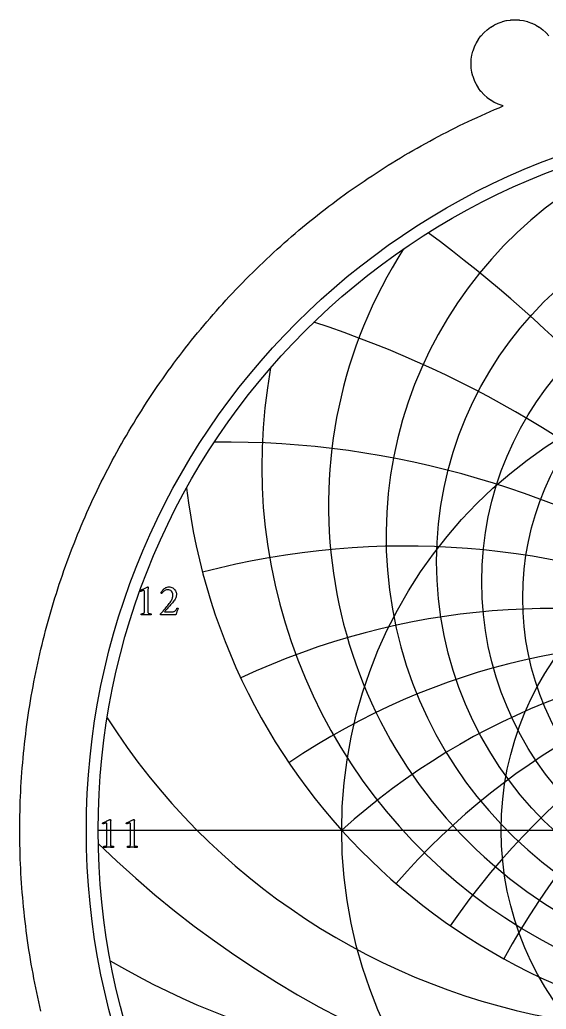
# Model space of a CAD drawing. Header units: millimetres. Extents: x -50 to 50, y -50 to 64.
# Drawn here: x -50 to -16.4, y -11.4 to 51.7 of the extents above; entities that cross this region are included whole.
import ezdxf

# ---------------------------------------------------------------- set-up
doc = ezdxf.new("R2010")
doc.units = ezdxf.units.MM
for name, color, linetype in [('CUT_OUTER', 1, 'Continuous'), ('ENGRAVE', 7, 'Continuous'), ('ENGRAVE_FINE', 8, 'Continuous'), ('GUIDE', 3, 'Continuous'), ('TEXT', 5, 'Continuous')]:
    doc.layers.add(name, color=color, linetype=linetype)

msp = doc.modelspace()

# ---------------------------------------------------------------- linework, layer by layer
at = {"layer": 'CUT_OUTER'}
msp.add_lwpolyline([(-48.647, -11.5529), (-48.717, -11.2542), (-48.7851, -10.9551), (-48.8514, -10.6555), (-48.9159, -10.3556), (-48.9785, -10.0552), (-49.0393, -9.7545), (-49.0982, -9.4534), (-49.1553, -9.152), (-49.2105, -8.8502), (-49.2639, -8.5481), (-49.3154, -8.2457), (-49.3651, -7.9429), (-49.4129, -7.6399), (-49.4588, -7.3365), (-49.5029, -7.0329), (-49.5451, -6.729), (-49.5855, -6.4249), (-49.624, -6.1205), (-49.6606, -5.8159), (-49.6953, -5.5111), (-49.7282, -5.2061), (-49.7592, -4.9009), (-49.7884, -4.5954), (-49.8156, -4.2899), (-49.841, -3.9841), (-49.8645, -3.6782), (-49.8862, -3.3722), (-49.9059, -3.066), (-49.9238, -2.7598), (-49.9398, -2.4534), (-49.9539, -2.1469), (-49.9661, -1.8404), (-49.9765, -1.5337), (-49.9849, -1.2271), (-49.9915, -0.9203), (-49.9962, -0.6136), (-49.9991, -0.3068), (-50, 0), (-49.9991, 0.3068), (-49.9962, 0.6136), (-49.9915, 0.9203), (-49.9849, 1.2271), (-49.9765, 1.5337), (-49.9661, 1.8404), (-49.9539, 2.1469), (-49.9398, 2.4534), (-49.9238, 2.7598), (-49.9059, 3.066), (-49.8862, 3.3722), (-49.8645, 3.6782), (-49.841, 3.9841), (-49.8156, 4.2899), (-49.7884, 4.5954), (-49.7592, 4.9009), (-49.7282, 5.2061), (-49.6953, 5.5111), (-49.6606, 5.8159), (-49.624, 6.1205), (-49.5855, 6.4249), (-49.5451, 6.729), (-49.5029, 7.0329), (-49.4588, 7.3365), (-49.4129, 7.6399), (-49.3651, 7.9429), (-49.3154, 8.2457), (-49.2639, 8.5481), (-49.2105, 8.8502), (-49.1553, 9.152), (-49.0982, 9.4534), (-49.0393, 9.7545), (-48.9785, 10.0552), (-48.9159, 10.3556), (-48.8514, 10.6555), (-48.7851, 10.9551), (-48.717, 11.2542), (-48.647, 11.5529), (-48.5752, 11.8512), (-48.5016, 12.149), (-48.4261, 12.4464), (-48.3488, 12.7433), (-48.2697, 13.0397), (-48.1888, 13.3356), (-48.1061, 13.6311), (-48.0215, 13.926), (-47.9352, 14.2204), (-47.847, 14.5142), (-47.7571, 14.8075), (-47.6653, 15.1003), (-47.5718, 15.3925), (-47.4764, 15.6841), (-47.3793, 15.9751), (-47.2804, 16.2655), (-47.1797, 16.5553), (-47.0772, 16.8445), (-46.973, 17.133), (-46.867, 17.4209), (-46.7592, 17.7082), (-46.6496, 17.9948), (-46.5383, 18.2806), (-46.4253, 18.5659), (-46.3105, 18.8504), (-46.194, 19.1342), (-46.0757, 19.4173), (-45.9557, 19.6996), (-45.834, 19.9812), (-45.7105, 20.2621), (-45.5853, 20.5422), (-45.4584, 20.8215), (-45.3298, 21.1), (-45.1995, 21.3778), (-45.0674, 21.6547), (-44.9337, 21.9308), (-44.7983, 22.2061), (-44.6612, 22.4806), (-44.5224, 22.7542), (-44.382, 23.0269), (-44.2399, 23.2988), (-44.0961, 23.5698), (-43.9506, 23.84), (-43.8035, 24.1092), (-43.6547, 24.3775), (-43.5043, 24.6449), (-43.3523, 24.9114), (-43.1986, 25.1769), (-43.0433, 25.4415), (-42.8864, 25.7051), (-42.7279, 25.9678), (-42.5678, 26.2295), (-42.406, 26.4902), (-42.2427, 26.7499), (-42.0777, 27.0086), (-41.9112, 27.2662), (-41.7431, 27.5229), (-41.5735, 27.7785), (-41.4023, 28.0331), (-41.2295, 28.2866), (-41.0551, 28.539), (-40.8792, 28.7904), (-40.7018, 29.0407), (-40.5229, 29.2899), (-40.3424, 29.538), (-40.1604, 29.785), (-39.9769, 30.0308), (-39.7918, 30.2756), (-39.6053, 30.5191), (-39.4173, 30.7616), (-39.2278, 31.0029), (-39.0369, 31.243), (-38.8444, 31.4819), (-38.6505, 31.7197), (-38.4552, 31.9562), (-38.2584, 32.1916), (-38.0601, 32.4257), (-37.8604, 32.6586), (-37.6593, 32.8903), (-37.4568, 33.1208), (-37.2529, 33.35), (-37.0476, 33.5779), (-36.8408, 33.8046), (-36.6327, 34.03), (-36.4232, 34.2542), (-36.2124, 34.477), (-36.0001, 34.6986), (-35.7865, 34.9188), (-35.5716, 35.1377), (-35.3553, 35.3553), (-35.1377, 35.5716), (-34.9188, 35.7865), (-34.6986, 36.0001), (-34.477, 36.2124), (-34.2542, 36.4232), (-34.03, 36.6327), (-33.8046, 36.8408), (-33.5779, 37.0476), (-33.35, 37.2529), (-33.1208, 37.4568), (-32.8903, 37.6593), (-32.6586, 37.8604), (-32.4257, 38.0601), (-32.1916, 38.2584), (-31.9562, 38.4552), (-31.7197, 38.6505), (-31.4819, 38.8444), (-31.243, 39.0369), (-31.0029, 39.2278), (-30.7616, 39.4173), (-30.5191, 39.6053), (-30.2756, 39.7918), (-30.0308, 39.9769), (-29.785, 40.1604), (-29.538, 40.3424), (-29.2899, 40.5229), (-29.0407, 40.7018), (-28.7904, 40.8792), (-28.539, 41.0551), (-28.2866, 41.2295), (-28.0331, 41.4023), (-27.7785, 41.5735), (-27.5229, 41.7431), (-27.2662, 41.9112), (-27.0086, 42.0777), (-26.7499, 42.2427), (-26.4902, 42.406), (-26.2295, 42.5678), (-25.9678, 42.7279), (-25.7051, 42.8864), (-25.4415, 43.0433), (-25.1769, 43.1986), (-24.9114, 43.3523), (-24.6449, 43.5043), (-24.3775, 43.6547), (-24.1092, 43.8035), (-23.84, 43.9506), (-23.5698, 44.0961), (-23.2988, 44.2399), (-23.0269, 44.382), (-22.7542, 44.5224), (-22.4806, 44.6612), (-22.2061, 44.7983), (-21.9308, 44.9337), (-21.6547, 45.0674), (-21.3778, 45.1995), (-21.1, 45.3298), (-20.8215, 45.4584), (-20.5422, 45.5853), (-20.2621, 45.7105), (-19.9812, 45.834), (-19.6996, 45.9557), (-19.4173, 46.0757), (-19.1452, 46.1894), (-19.2057, 46.2045), (-19.2197, 46.2088), (-19.4646, 46.2964), (-19.4782, 46.302), (-19.7133, 46.4132), (-19.7262, 46.4202), (-19.9493, 46.5539), (-19.9615, 46.562), (-20.1704, 46.7169), (-20.1818, 46.7263), (-20.3744, 46.9009), (-20.3848, 46.9113), (-20.5595, 47.104), (-20.5688, 47.1154), (-20.7237, 47.3242), (-20.7319, 47.3365), (-20.8656, 47.5595), (-20.8725, 47.5725), (-20.9837, 47.8076), (-20.9893, 47.8212), (-21.077, 48.066), (-21.0812, 48.0801), (-21.1444, 48.3324), (-21.1473, 48.3468), (-21.1854, 48.604), (-21.1869, 48.6187), (-21.1996, 48.8784), (-21.1996, 48.8931), (-21.1869, 49.1528), (-21.1854, 49.1675), (-21.1473, 49.4247), (-21.1444, 49.4392), (-21.0812, 49.6914), (-21.077, 49.7055), (-20.9893, 49.9503), (-20.9837, 49.9639), (-20.8725, 50.199), (-20.8656, 50.212), (-20.7319, 50.435), (-20.7237, 50.4473), (-20.5688, 50.6561), (-20.5595, 50.6675), (-20.3848, 50.8602), (-20.3744, 50.8706), (-20.1818, 51.0452), (-20.1704, 51.0546), (-19.9615, 51.2095), (-19.9493, 51.2177), (-19.7262, 51.3514), (-19.7133, 51.3583), (-19.4782, 51.4695), (-19.4646, 51.4751), (-19.2197, 51.5627), (-19.2057, 51.567), (-18.9534, 51.6302), (-18.939, 51.633), (-18.6817, 51.6712), (-18.6671, 51.6726), (-18.4074, 51.6854), (-18.3926, 51.6854), (-18.1329, 51.6726), (-18.1183, 51.6712), (-17.861, 51.633), (-17.8466, 51.6302), (-17.5943, 51.567), (-17.5803, 51.5627), (-17.3354, 51.4751), (-17.3218, 51.4695), (-17.0867, 51.3583), (-17.0738, 51.3514), (-16.8507, 51.2177), (-16.8385, 51.2095), (-16.6296, 51.0546), (-16.6182, 51.0452), (-16.4256, 50.8706), (-16.4152, 50.8602), (-16.2405, 50.6675)], dxfattribs=at)
at = {"layer": 'ENGRAVE'}
msp.add_lwpolyline([(-45, 0), (45, 0)], dxfattribs=at)
for centre, radius in [((0, 0), 45), ((0, 17.1411), 23.4023), ((0, 15.8552), 20.5206), ((0, 14.8094), 17.9054), ((0, 0), 29.4565), ((0, 0), 19.2819)]:
    msp.add_circle(centre, radius, dxfattribs=at)
for centre, radius, start, end in [((0, 18.7331), 26.626, 104.652903, 75.347097), ((0, 20.7246), 30.2956, 147.339419, 32.660581), ((0, 23.2522), 34.5595, 169.605342, 10.394658), ((0, 26.5228), 39.6377, 186.817711, 353.182289), ((0, -32.7148), 44.0221, 48, 132), ((0, -32.7148), 44.0221, 48, 132), ((-8.1292, 30.3385), 43.0603, 212.551282, 260.88684), ((-19.4199, 33.6363), 48.7465, 239.415548, 278.083995)]:
    msp.add_arc(centre, radius, start, end, dxfattribs=at)
at = {"layer": 'ENGRAVE_FINE'}
for centre, radius, start, end in [((-76.2485, -32.7148), 88.0442, 13.606314, 53.548789), ((-76.2485, -32.7148), 88.0442, 13.606314, 53.548789), ((-52.4635, -32.7148), 68.4862, 18.409528, 71.93986), ((-52.4635, -32.7148), 68.4862, 18.409528, 71.93986), ((-36.9389, -32.7148), 57.4667, 23.457516, 90.642678), ((-36.9389, -32.7148), 57.4667, 23.457516, 90.642678), ((-25.4162, -32.7148), 50.8323, 28.831877, 104.724148), ((-25.4162, -32.7148), 50.8323, 28.831877, 104.724148), ((25.4162, -32.7148), 50.8323, 75.275852, 151.168123), ((25.4162, -32.7148), 50.8323, 75.275852, 151.168123), ((-16.0227, -32.7148), 46.8473, 34.629994, 115.099318), ((-16.0227, -32.7148), 46.8473, 34.629994, 115.099318), ((16.0227, -32.7148), 46.8473, 64.900682, 145.370006), ((16.0227, -32.7148), 46.8473, 64.900682, 145.370006), ((-7.7623, -32.7148), 44.7012, 40.970494, 124.098899), ((-7.7623, -32.7148), 44.7012, 40.970494, 124.098899), ((7.7623, -32.7148), 44.7012, 55.901101, 139.029506), ((7.7623, -32.7148), 44.7012, 55.901101, 139.029506), ((0, 45.402), 64.5313, 225.796451, 314.203549)]:
    msp.add_arc(centre, radius, start, end, dxfattribs=at)
at = {"layer": 'GUIDE'}
msp.add_circle((0, 0), 45.75, dxfattribs=at)
at = {"layer": 'TEXT'}
for points in [[(-42.0445, 14.0535), (-42.0445, 15.1748), (-42.0453, 15.2023), (-42.0477, 15.2252), (-42.0517, 15.2434), (-42.0572, 15.2571), (-42.0648, 15.267), (-42.0746, 15.2741), (-42.0868, 15.2784), (-42.1012, 15.2798), (-42.119, 15.2785), (-42.141, 15.2745), (-42.1672, 15.2678), (-42.1978, 15.2585), (-42.2285, 15.2483), (-42.2552, 15.239), (-42.2781, 15.2306), (-42.2971, 15.223), (-42.3083, 15.2335), (-42.3163, 15.245), (-42.3211, 15.2576), (-42.3227, 15.2713), (-42.3227, 15.2715), (-42.3227, 15.272), (-42.3227, 15.2729), (-42.3227, 15.2741), (-42.3223, 15.2793), (-42.3212, 15.2834), (-42.3195, 15.2864), (-42.317, 15.2883), (-42.2605, 15.314), (-42.2045, 15.3398), (-42.1491, 15.3658), (-42.0941, 15.3919), (-42.0418, 15.417), (-41.9941, 15.4398), (-41.951, 15.4603), (-41.9125, 15.4785), (-41.8806, 15.4934), (-41.8575, 15.5041), (-41.843, 15.5105), (-41.8372, 15.5126), (-41.8316, 15.5126), (-41.825, 15.5115), (-41.8195, 15.5083), (-41.8151, 15.503), (-41.8117, 15.4956), (-41.809, 15.4874), (-41.8067, 15.4799), (-41.8048, 15.4732), (-41.8032, 15.4672), (-41.8039, 15.4628), (-41.806, 15.4498), (-41.8096, 15.428), (-41.8145, 15.3976), (-41.8195, 15.3592), (-41.8231, 15.3135), (-41.8252, 15.2606), (-41.8259, 15.2003), (-41.8259, 14.0535), (-41.8258, 14.0228), (-41.8255, 13.9932), (-41.8251, 13.9646), (-41.8245, 13.9371), (-41.8231, 13.9114), (-41.8206, 13.8881), (-41.8168, 13.8674), (-41.8117, 13.8491), (-41.8069, 13.8422), (-41.7982, 13.8356), (-41.7856, 13.8294), (-41.7691, 13.8236), (-41.7504, 13.8183), (-41.7311, 13.814), (-41.7114, 13.8105), (-41.6911, 13.8079), (-41.672, 13.8061), (-41.6559, 13.8047), (-41.6429, 13.8039), (-41.6329, 13.8037), (-41.629, 13.7969), (-41.6261, 13.7881), (-41.6241, 13.7771), (-41.6229, 13.7639), (-41.623, 13.7508), (-41.6247, 13.7398), (-41.628, 13.7309), (-41.6329, 13.7242), (-41.6746, 13.7269), (-41.7145, 13.7295), (-41.7526, 13.7319), (-41.789, 13.7341), (-41.8252, 13.736), (-41.8628, 13.7373), (-41.9018, 13.7381), (-41.9423, 13.7384), (-41.9811, 13.7381), (-42.0182, 13.7373), (-42.0535, 13.736), (-42.0871, 13.7341), (-42.1209, 13.7319), (-42.1573, 13.7295), (-42.1962, 13.7269), (-42.2375, 13.7242), (-42.2424, 13.7309), (-42.2457, 13.7398), (-42.2474, 13.7508), (-42.2474, 13.7639), (-42.2463, 13.7771), (-42.2442, 13.7881), (-42.2413, 13.7969), (-42.2375, 13.8037), (-42.2275, 13.8039), (-42.2144, 13.8047), (-42.1984, 13.8061), (-42.1793, 13.8079), (-42.159, 13.8105), (-42.1392, 13.814), (-42.12, 13.8183), (-42.1012, 13.8236), (-42.0849, 13.8294), (-42.0729, 13.8356), (-42.0651, 13.8422), (-42.0615, 13.8491), (-42.0564, 13.8674), (-42.0523, 13.8881), (-42.0493, 13.9114), (-42.0473, 13.9371), (-42.0461, 13.9646), (-42.0452, 13.9932), (-42.0446, 14.0228), (-42.0445, 14.0535)], [(-39.8927, 14.1472), (-39.9071, 14.1119), (-39.9218, 14.0744), (-39.9369, 14.0346), (-39.9523, 13.9925), (-39.9676, 13.95), (-39.9821, 13.9091), (-39.996, 13.8698), (-40.0091, 13.8321), (-40.0208, 13.7982), (-40.0304, 13.7703), (-40.0379, 13.7485), (-40.0432, 13.7327), (-41.0027, 13.7327), (-41.007, 13.736), (-41.0115, 13.7402), (-41.0162, 13.7452), (-41.0211, 13.7512), (-41.0255, 13.7573), (-41.0286, 13.7629), (-41.0304, 13.7679), (-41.0311, 13.7725), (-40.9725, 13.8385), (-40.9132, 13.9059), (-40.8533, 13.9747), (-40.7926, 14.045), (-40.7323, 14.1158), (-40.6734, 14.1862), (-40.6159, 14.2563), (-40.5598, 14.326), (-40.5064, 14.3941), (-40.4569, 14.4594), (-40.4113, 14.5219), (-40.3696, 14.5815), (-40.3309, 14.642), (-40.2997, 14.6986), (-40.2762, 14.7513), (-40.2603, 14.8001), (-40.2498, 14.8474), (-40.2422, 14.8959), (-40.2377, 14.9454), (-40.2362, 14.9959), (-40.2416, 15.0641), (-40.2579, 15.1265), (-40.2849, 15.1833), (-40.3228, 15.2344), (-40.369, 15.2766), (-40.4211, 15.3068), (-40.479, 15.3249), (-40.5428, 15.3309), (-40.5964, 15.3279), (-40.6464, 15.3188), (-40.6929, 15.3038), (-40.7358, 15.2826), (-40.775, 15.258), (-40.8103, 15.2323), (-40.8417, 15.2055), (-40.8692, 15.1776), (-40.8927, 15.151), (-40.9118, 15.1279), (-40.9267, 15.1084), (-40.9374, 15.0925), (-40.946, 15.0936), (-40.9548, 15.0971), (-40.9637, 15.1028), (-40.9729, 15.1109), (-40.9809, 15.1195), (-40.9867, 15.1269), (-40.9902, 15.133), (-40.9913, 15.1379), (-40.9852, 15.1529), (-40.9753, 15.1723), (-40.9618, 15.1962), (-40.9445, 15.2245), (-40.9234, 15.2553), (-40.8987, 15.2869), (-40.8702, 15.3192), (-40.838, 15.3522), (-40.8026, 15.3843), (-40.7646, 15.4139), (-40.7239, 15.4411), (-40.6805, 15.4657), (-40.6344, 15.4862), (-40.5857, 15.5009), (-40.5344, 15.5097), (-40.4803, 15.5126), (-40.4151, 15.5084), (-40.353, 15.4959), (-40.2938, 15.4751), (-40.2376, 15.4459), (-40.1858, 15.4101), (-40.1397, 15.3696), (-40.0992, 15.3243), (-40.0645, 15.2741), (-40.0365, 15.2207), (-40.0166, 15.1656), (-40.0046, 15.1086), (-40.0006, 15.0499), (-40.0033, 14.9911), (-40.0112, 14.9342), (-40.0246, 14.879), (-40.0432, 14.8256), (-40.0664, 14.774), (-40.0936, 14.7241), (-40.1246, 14.6761), (-40.1596, 14.6297), (-40.2092, 14.5692), (-40.2614, 14.5066), (-40.3163, 14.4421), (-40.3739, 14.3757), (-40.432, 14.3093), (-40.4885, 14.2451), (-40.5434, 14.183), (-40.5967, 14.123), (-40.6466, 14.0671), (-40.6911, 14.0169), (-40.7303, 13.9727), (-40.7642, 13.9343), (-40.2135, 13.9343), (-40.1742, 13.9375), (-40.1386, 13.9474), (-40.1068, 13.9638), (-40.0787, 13.9868), (-40.0529, 14.0165), (-40.0279, 14.0531), (-40.0039, 14.0967), (-39.9807, 14.1472), (-39.9766, 14.1546), (-39.9701, 14.1599), (-39.961, 14.1631), (-39.9495, 14.1642), (-39.9445, 14.1638), (-39.9381, 14.1628), (-39.9303, 14.161), (-39.9211, 14.1585), (-39.9119, 14.1557), (-39.9041, 14.1528), (-39.8977, 14.15), (-39.8927, 14.1472)], [(-44.438, -0.7774), (-44.438, 0.3439), (-44.4388, 0.3714), (-44.4412, 0.3943), (-44.4452, 0.4126), (-44.4508, 0.4262), (-44.4583, 0.4362), (-44.4682, 0.4433), (-44.4803, 0.4475), (-44.4948, 0.4489), (-44.5125, 0.4476), (-44.5345, 0.4436), (-44.5608, 0.437), (-44.5913, 0.4277), (-44.622, 0.4175), (-44.6488, 0.4081), (-44.6717, 0.3997), (-44.6906, 0.3922), (-44.7018, 0.4026), (-44.7098, 0.4142), (-44.7146, 0.4268), (-44.7162, 0.4404), (-44.7162, 0.4406), (-44.7162, 0.4411), (-44.7162, 0.442), (-44.7162, 0.4433), (-44.7158, 0.4484), (-44.7148, 0.4525), (-44.713, 0.4555), (-44.7105, 0.4575), (-44.654, 0.4831), (-44.598, 0.5089), (-44.5426, 0.5349), (-44.4877, 0.5611), (-44.4353, 0.5862), (-44.3876, 0.609), (-44.3445, 0.6295), (-44.306, 0.6477), (-44.2741, 0.6626), (-44.251, 0.6732), (-44.2365, 0.6796), (-44.2308, 0.6817), (-44.2251, 0.6817), (-44.2185, 0.6807), (-44.213, 0.6775), (-44.2086, 0.6721), (-44.2052, 0.6647), (-44.2026, 0.6565), (-44.2002, 0.6491), (-44.1983, 0.6423), (-44.1967, 0.6363), (-44.1974, 0.632), (-44.1995, 0.6189), (-44.2031, 0.5972), (-44.2081, 0.5668), (-44.213, 0.5283), (-44.2166, 0.4827), (-44.2187, 0.4297), (-44.2194, 0.3695), (-44.2194, -0.7774), (-44.2193, -0.8081), (-44.2191, -0.8377), (-44.2186, -0.8663), (-44.218, -0.8938), (-44.2167, -0.9195), (-44.2141, -0.9427), (-44.2103, -0.9635), (-44.2052, -0.9818), (-44.2004, -0.9887), (-44.1917, -0.9952), (-44.1791, -1.0015), (-44.1626, -1.0073), (-44.1439, -1.0125), (-44.1247, -1.0169), (-44.1049, -1.0204), (-44.0846, -1.0229), (-44.0655, -1.0248), (-44.0494, -1.0261), (-44.0364, -1.0269), (-44.0264, -1.0272), (-44.0226, -1.0339), (-44.0196, -1.0428), (-44.0176, -1.0538), (-44.0164, -1.0669), (-44.0165, -1.0801), (-44.0182, -1.0911), (-44.0215, -1.0999), (-44.0264, -1.1067), (-44.0681, -1.1039), (-44.108, -1.1013), (-44.1461, -1.0989), (-44.1825, -1.0967), (-44.2187, -1.0949), (-44.2563, -1.0935), (-44.2953, -1.0927), (-44.3358, -1.0925), (-44.3747, -1.0927), (-44.4117, -1.0935), (-44.447, -1.0949), (-44.4806, -1.0967), (-44.5145, -1.0989), (-44.5508, -1.1013), (-44.5897, -1.1039), (-44.631, -1.1067), (-44.6359, -1.0999), (-44.6392, -1.0911), (-44.6409, -1.0801), (-44.641, -1.0669), (-44.6398, -1.0538), (-44.6378, -1.0428), (-44.6348, -1.0339), (-44.631, -1.0272), (-44.621, -1.0269), (-44.608, -1.0261), (-44.5919, -1.0248), (-44.5728, -1.0229), (-44.5525, -1.0204), (-44.5327, -1.0169), (-44.5135, -1.0125), (-44.4948, -1.0073), (-44.4784, -1.0015), (-44.4664, -0.9952), (-44.4586, -0.9887), (-44.455, -0.9818), (-44.4499, -0.9635), (-44.4458, -0.9427), (-44.4428, -0.9195), (-44.4408, -0.8938), (-44.4396, -0.8663), (-44.4387, -0.8377), (-44.4382, -0.8081), (-44.438, -0.7774)], [(-42.9278, -0.7774), (-42.9278, 0.3439), (-42.9286, 0.3714), (-42.931, 0.3943), (-42.935, 0.4126), (-42.9406, 0.4262), (-42.9481, 0.4362), (-42.958, 0.4433), (-42.9701, 0.4475), (-42.9846, 0.4489), (-43.0023, 0.4476), (-43.0243, 0.4436), (-43.0506, 0.437), (-43.0811, 0.4277), (-43.1118, 0.4175), (-43.1386, 0.4081), (-43.1615, 0.3997), (-43.1804, 0.3922), (-43.1916, 0.4026), (-43.1996, 0.4142), (-43.2044, 0.4268), (-43.206, 0.4404), (-43.206, 0.4406), (-43.206, 0.4411), (-43.206, 0.442), (-43.206, 0.4433), (-43.2056, 0.4484), (-43.2046, 0.4525), (-43.2028, 0.4555), (-43.2003, 0.4575), (-43.1438, 0.4831), (-43.0878, 0.5089), (-43.0324, 0.5349), (-42.9775, 0.5611), (-42.9251, 0.5862), (-42.8774, 0.609), (-42.8343, 0.6295), (-42.7958, 0.6477), (-42.7639, 0.6626), (-42.7408, 0.6732), (-42.7263, 0.6796), (-42.7206, 0.6817), (-42.7149, 0.6817), (-42.7083, 0.6807), (-42.7028, 0.6775), (-42.6984, 0.6721), (-42.695, 0.6647), (-42.6924, 0.6565), (-42.6901, 0.6491), (-42.6881, 0.6423), (-42.6865, 0.6363), (-42.6872, 0.632), (-42.6893, 0.6189), (-42.6929, 0.5972), (-42.6979, 0.5668), (-42.7028, 0.5283), (-42.7064, 0.4827), (-42.7085, 0.4297), (-42.7092, 0.3695), (-42.7092, -0.7774), (-42.7091, -0.8081), (-42.7089, -0.8377), (-42.7084, -0.8663), (-42.7078, -0.8938), (-42.7065, -0.9195), (-42.7039, -0.9427), (-42.7001, -0.9635), (-42.695, -0.9818), (-42.6902, -0.9887), (-42.6815, -0.9952), (-42.6689, -1.0015), (-42.6524, -1.0073), (-42.6337, -1.0125), (-42.6145, -1.0169), (-42.5947, -1.0204), (-42.5744, -1.0229), (-42.5553, -1.0248), (-42.5392, -1.0261), (-42.5262, -1.0269), (-42.5162, -1.0272), (-42.5124, -1.0339), (-42.5094, -1.0428), (-42.5074, -1.0538), (-42.5062, -1.0669), (-42.5063, -1.0801), (-42.508, -1.0911), (-42.5113, -1.0999), (-42.5162, -1.1067), (-42.5579, -1.1039), (-42.5978, -1.1013), (-42.6359, -1.0989), (-42.6723, -1.0967), (-42.7085, -1.0949), (-42.7461, -1.0935), (-42.7852, -1.0927), (-42.8256, -1.0925), (-42.8645, -1.0927), (-42.9015, -1.0935), (-42.9368, -1.0949), (-42.9704, -1.0967), (-43.0043, -1.0989), (-43.0406, -1.1013), (-43.0795, -1.1039), (-43.1208, -1.1067), (-43.1257, -1.0999), (-43.129, -1.0911), (-43.1307, -1.0801), (-43.1308, -1.0669), (-43.1296, -1.0538), (-43.1276, -1.0428), (-43.1246, -1.0339), (-43.1208, -1.0272), (-43.1108, -1.0269), (-43.0978, -1.0261), (-43.0817, -1.0248), (-43.0626, -1.0229), (-43.0423, -1.0204), (-43.0225, -1.0169), (-43.0033, -1.0125), (-42.9846, -1.0073), (-42.9682, -1.0015), (-42.9562, -0.9952), (-42.9484, -0.9887), (-42.9448, -0.9818), (-42.9397, -0.9635), (-42.9356, -0.9427), (-42.9326, -0.9195), (-42.9306, -0.8938), (-42.9294, -0.8663), (-42.9285, -0.8377), (-42.928, -0.8081), (-42.9278, -0.7774)]]:
    msp.add_lwpolyline(points, close=True, dxfattribs=at)

doc.saveas('drawing.dxf')
